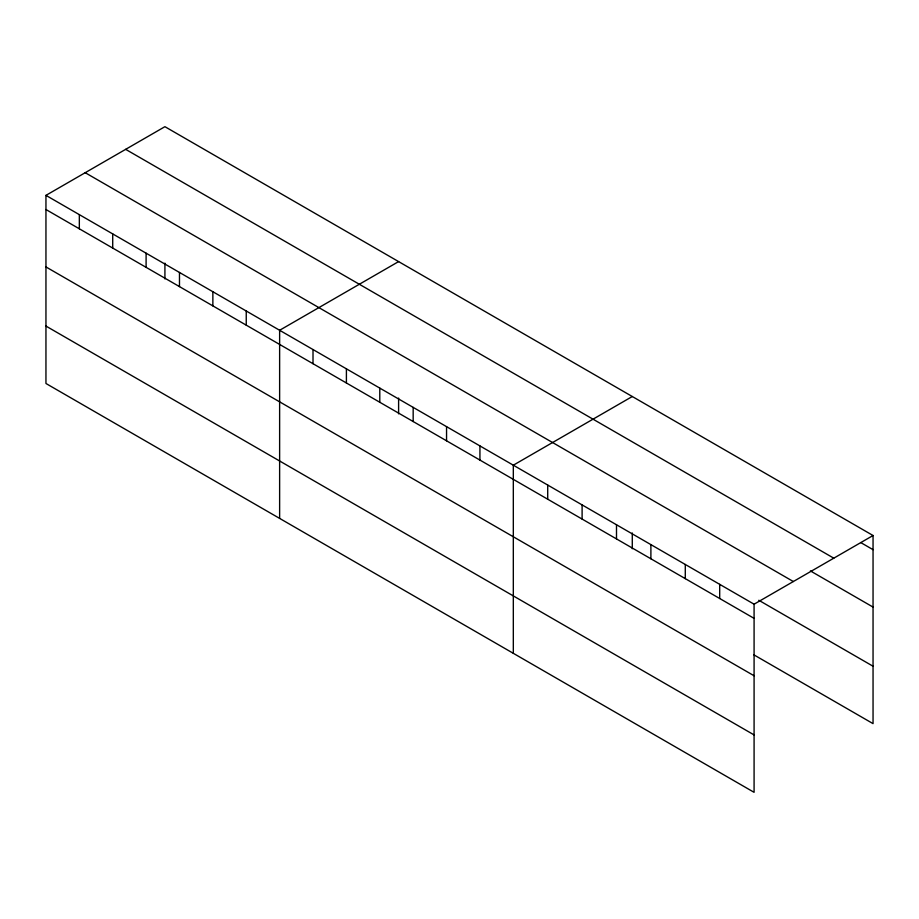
<?xml version="1.0" encoding="UTF-8"?>
<svg xmlns="http://www.w3.org/2000/svg" width="919" height="919" viewBox="0 0 919 919"><rect width="100%" height="100%" fill="white"/><g stroke="black" fill="none" stroke-linecap="round" stroke-linejoin="round"><path stroke-width="1.38" d="M45.95 195.368L754.085 604.197L754.085 792.316L45.95 383.487L45.95 195.368L164.915 126.684L873.05 535.513L873.05 723.632L753.89 654.845M398.605 261.593L279.629 330.277L279.629 518.396M632.283 396.514L513.319 465.198L513.319 653.317M754.085 604.197L873.05 535.513M860.77 542.578L873.05 549.677M125.662 149.349L833.786 558.178M810.397 570.917L873.05 607.08M85.214 172.703L793.338 581.532M758.807 600.268L873.05 666.229M45.95 209.521L754.085 618.361M45.95 266.935L754.085 675.764M45.95 326.073L754.085 734.913M719.692 584.346L719.692 598.499M685.287 564.484L685.287 578.648M650.893 544.634L650.893 558.786M632.283 532.963L632.283 548.746M616.5 524.772L616.5 538.925M582.106 504.91L582.106 519.074M547.713 485.06L547.713 499.212M479.936 445.922L479.936 460.086M446.554 426.646L446.554 440.81M413.171 407.381L413.171 421.534M398.605 398.053L398.605 413.837M379.788 388.105L379.788 402.258M346.406 368.829L346.406 382.982M313.011 349.553L313.011 363.717M246.246 311.013L246.246 325.165M212.863 291.737L212.863 305.889M179.481 272.461L179.481 286.613M164.915 263.133L164.915 278.916M146.098 253.184L146.098 267.349M112.715 233.908L112.715 248.073M79.333 214.644L79.333 228.797"/></g></svg>
